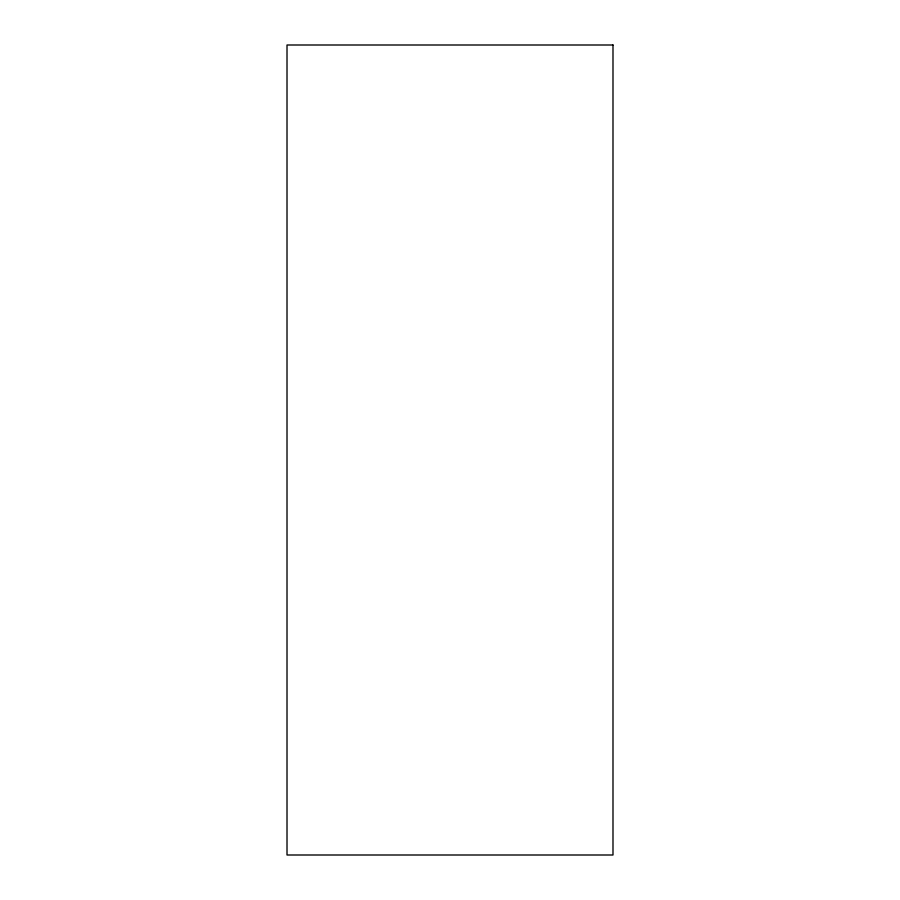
<?xml version="1.0" encoding="UTF-8"?>
<svg xmlns="http://www.w3.org/2000/svg" width="900" height="900" viewBox="0 0 900 900"><rect width="100%" height="100%" fill="white"/><g stroke="black" fill="none" stroke-linecap="round" stroke-linejoin="round"><path stroke-width="1.35" d="M612.99 45L287.01 45L287.01 855L612.99 855L612.99 45"/></g></svg>
